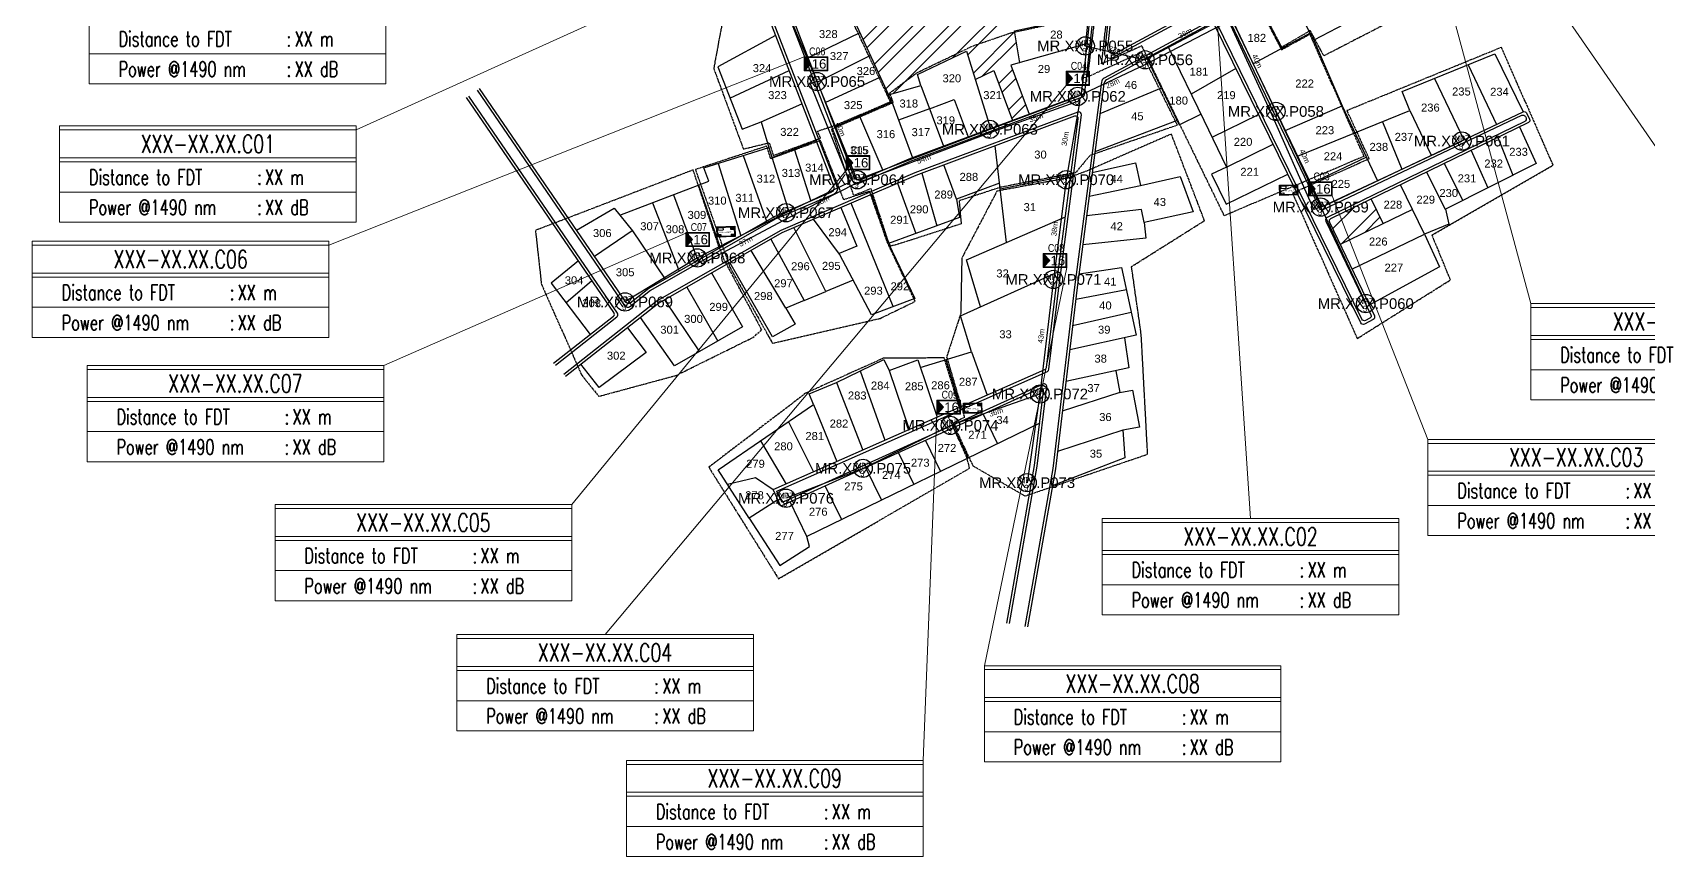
# Model space of a CAD drawing. Header units: metres. Extents: x 3071 to 12757, y 289 to 1488.
# Drawn here: x 3071 to 3677, y 289 to 598 of the extents above; entities that cross this region are included whole.
import ezdxf
from ezdxf.enums import TextEntityAlignment as Align

# ---------------------------------------------------------------- set-up
doc = ezdxf.new("R2010")
doc.units = ezdxf.units.M
doc.linetypes.add('PHANTOM2', pattern=[1.25, 0.625, -0.125, 0.125, -0.125, 0.125, -0.125])
for name, color, linetype in [('Base Map', 251, 'Continuous'), ('Home Number', 6, 'Continuous'), ('LABEL CABLE', 200, 'Continuous'), ('NEW POLE 7M 2.5INCH', 200, 'Continuous'), ('NEW POLE 7m(3 inches)', 4, 'Continuous')]:
    doc.layers.add(name, color=color, linetype=linetype)
for name, color, linetype, lineweight in [('FAT', 30, 'Continuous', 18), ('FAT AREA', 134, 'PHANTOM2', 25), ('FAT_Info', 5, 'Continuous', 9), ('FO 24 CORE', 3, 'Continuous', 30), ('SLING WIRE', 4, 'Continuous', 30), ('SPAN KU', 161, 'Continuous', 5)]:
    doc.layers.add(name, color=color, linetype=linetype, lineweight=lineweight)
doc.styles.add('Mark', font='arial.ttf', dxfattribs={"width": 0.8, "height": 2.5})
doc.styles.add('PDF Arial', font='arial.ttf')
doc.styles.add('ROMANS', font='romans.shx', dxfattribs={"width": 1.2})
doc.styles.get("Standard").update_dxf_attribs({"font": 'arial.ttf'})
doc.styles.add('Title Block 3', font='dgn003.shx')
doc.styles.add('Title Block v21 - Default$0$Standard', font='arial.ttf')
doc.styles.add('Title Block v21 - Default$0$Styledgn001', font='dgn001.shx')
doc.dimstyles.new('emr standard', dxfattribs={"dimtxt": 2, "dimasz": 0, "dimexe": 1.25, "dimexo": 0.0625, "dimtad": 1, "dimdec": 0, "dimtxsty": 'PDF Arial', "dimblk": 'ARCHTICK', "dimcen": 0, "dimse1": 1, "dimse2": 1, "dimsd1": 1, "dimsd2": 1, "dimclrt": 256, "dimadec": 0, "dimazin": 0, "dimtfac": 1, "dimtdec": 0, "dimtmove": 2, "dimatfit": 3, "dimfxl": 1, "dimfxlon": 1, "dimtzin": 0, "dimarcsym": 0})
pattern_1 = [(45, (3541.867, 755.477), (-6.7352, 6.7352), []), (45, (3546.357, 755.477), (-6.7352, 6.7352), [])]

# ---------------------------------------------------------------- blocks, each defined once
blk = doc.blocks.new('*U30')
at = {"color": 0, "linetype": 'ByBlock', "lineweight": -2}
blk.add_circle((0, 0), 2.24, dxfattribs=at)
at = {"color": 0, "linetype": 'ByBlock', "lineweight": -2, "style": 'Title Block 3', "width": 0.799091}
for s, p in [('NP7', (0, 0.62)), ("3'", (0, -1.27))]:
    blk.add_text(s, height=1.488, dxfattribs=at).set_placement(p, align=Align.MIDDLE_CENTER)
blk = doc.blocks.new('FAT')
h = blk.add_hatch(color=2)
h.dxf.hatch_style = 1
h.paths.add_polyline_path([(-4.25, 2), (-4.25, -2), (-2.4, 0)])
for points in [[(-4.5, 2.25), (3, 2.25), (3, -2.25), (-4.5, -2.25)], [(-4.25, 2), (2.75, 2), (2.75, -2), (-4.25, -2)]]:
    blk.add_lwpolyline(points, close=True)
at = {"color": 2}
blk.add_lwpolyline([(-4.25, 2), (-4.25, -2), (-2.4, 0)], close=True, dxfattribs=at)
at = {"color": 7}
blk.add_attdef('FAT', text='', height=3, dxfattribs=at).set_placement((0.18, 0), align=Align.MIDDLE_CENTER)
blk = doc.blocks.new('*D138')
at = {"layer": 'Defpoints', "color": 0, "transparency": 16777216}
for p in [(3470.07, 637.04), (3464.51, 593.43), (3465.38, 593.34)]:
    blk.add_point(p, dxfattribs=at)
at = {"layer": 'SPAN KU', "transparency": 16777216, "insert": (3465.24, 615.46), "char_height": 2, "attachment_point": 5, "rotation": 83.87089, "style": 'PDF Arial'}
blk.add_mtext('44m', dxfattribs=at)
blk = doc.blocks.new('_ArchTick')
at = {"color": 0, "linetype": 'ByBlock', "const_width": 0.15}
blk.add_lwpolyline([(-0.5, -0.5), (0.5, 0.5)], dxfattribs=at)
blk = doc.blocks.new('*D139')
at = {"layer": 'Defpoints', "color": 0, "transparency": 16777216}
for p in [(3465.38, 593.34), (3487.78, 588.14), (3487.68, 587.69)]:
    blk.add_point(p, dxfattribs=at)
at = {"layer": 'SPAN KU', "transparency": 16777216, "insert": (3476.85, 591.9), "char_height": 2, "attachment_point": 5, "rotation": 346.92844, "style": 'PDF Arial'}
blk.add_mtext('23m', dxfattribs=at)
blk = doc.blocks.new('*D140')
at = {"layer": 'Defpoints', "color": 0, "transparency": 16777216}
for p in [(3519.52, 605.15), (3519.57, 605.05), (3487.78, 588.14)]:
    blk.add_point(p, dxfattribs=at)
at = {"layer": 'SPAN KU', "transparency": 16777216, "insert": (3502.85, 598.15), "char_height": 2, "attachment_point": 5, "rotation": 28.0068, "style": 'PDF Arial'}
blk.add_mtext('36m', dxfattribs=at)
blk = doc.blocks.new('*D141')
at = {"layer": 'Defpoints', "color": 0, "transparency": 16777216}
for p in [(3519.57, 605.05), (3536.87, 568.77), (3537.04, 568.86)]:
    blk.add_point(p, dxfattribs=at)
at = {"layer": 'SPAN KU', "transparency": 16777216, "insert": (3529.88, 587.7), "char_height": 2, "attachment_point": 5, "rotation": 295.49244, "style": 'PDF Arial'}
blk.add_mtext('40m', dxfattribs=at)
blk = doc.blocks.new('*D142')
at = {"layer": 'Defpoints', "color": 0, "transparency": 16777216}
for p in [(3536.87, 568.77), (3554.59, 533.32), (3553.67, 532.89)]:
    blk.add_point(p, dxfattribs=at)
at = {"layer": 'SPAN KU', "transparency": 16777216, "insert": (3547.68, 551.96), "char_height": 2, "attachment_point": 5, "rotation": 295.09444, "style": 'PDF Arial'}
blk.add_mtext('40m', dxfattribs=at)
blk = doc.blocks.new('*D143')
at = {"layer": 'Defpoints', "color": 0, "transparency": 16777216}
for p in [(3487.79, 586.29), (3462.59, 574.42), (3463.77, 571.92)]:
    blk.add_point(p, dxfattribs=at)
at = {"layer": 'SPAN KU', "transparency": 16777216, "insert": (3475.67, 579.34), "char_height": 2, "attachment_point": 5, "rotation": 25.21721, "style": 'PDF Arial'}
blk.add_mtext('28m', dxfattribs=at)
blk = doc.blocks.new('*D144')
at = {"layer": 'Defpoints', "color": 0, "transparency": 16777216}
for p in [(3463.36, 572.92), (3464.1, 570.87), (3430.13, 560.95)]:
    blk.add_point(p, dxfattribs=at)
at = {"layer": 'SPAN KU', "transparency": 16777216, "insert": (3446.93, 566.44), "char_height": 2, "attachment_point": 5, "rotation": 19.80772, "style": 'PDF Arial'}
blk.add_mtext('35m', dxfattribs=at)
blk = doc.blocks.new('*D145')
at = {"layer": 'Defpoints', "color": 0, "transparency": 16777216}
for p in [(3430.13, 560.95), (3430.87, 559), (3379.27, 541.74)]:
    blk.add_point(p, dxfattribs=at)
at = {"layer": 'SPAN KU', "transparency": 16777216, "insert": (3404.86, 550.93), "char_height": 2, "attachment_point": 5, "rotation": 20.69156, "style": 'PDF Arial'}
blk.add_mtext('54m', dxfattribs=at)
blk = doc.blocks.new('*D146')
at = {"layer": 'Defpoints', "color": 0, "transparency": 16777216}
for p in [(3379.27, 541.74), (3380.08, 540.14), (3354.27, 529.01)]:
    blk.add_point(p, dxfattribs=at)
at = {"layer": 'SPAN KU', "transparency": 16777216, "insert": (3366.84, 535.24), "char_height": 2, "attachment_point": 5, "rotation": 26.9761, "style": 'PDF Arial'}
blk.add_mtext('28m', dxfattribs=at)
blk = doc.blocks.new('*D147')
at = {"layer": 'Defpoints', "color": 0, "transparency": 16777216}
for p in [(3354.27, 529.01), (3355.16, 527.34), (3321.68, 511.62)]:
    blk.add_point(p, dxfattribs=at)
at = {"layer": 'SPAN KU', "transparency": 16777216, "insert": (3338.09, 520.1), "char_height": 2, "attachment_point": 5, "rotation": 28.08829, "style": 'PDF Arial'}
blk.add_mtext('37m', dxfattribs=at)
blk = doc.blocks.new('*D148')
at = {"layer": 'Defpoints', "color": 0, "transparency": 16777216}
for p in [(3364.61, 579.91), (3364.84, 580), (3379.91, 543.16)]:
    blk.add_point(p, dxfattribs=at)
at = {"layer": 'SPAN KU', "transparency": 16777216, "insert": (3373.67, 562.11), "char_height": 2, "attachment_point": 5, "rotation": 292.25169, "style": 'PDF Arial'}
blk.add_mtext('40m', dxfattribs=at)
blk = doc.blocks.new('*D149')
at = {"layer": 'Defpoints', "color": 0, "transparency": 16777216}
for p in [(3458.23, 543.16), (3453.16, 505.79), (3453.47, 505.75)]:
    blk.add_point(p, dxfattribs=at)
at = {"layer": 'SPAN KU', "transparency": 16777216, "insert": (3453.91, 524.71), "char_height": 2, "attachment_point": 5, "rotation": 82.75988, "style": 'PDF Arial'}
blk.add_mtext('38m', dxfattribs=at)
blk = doc.blocks.new('*D150')
at = {"layer": 'Defpoints', "color": 0, "transparency": 16777216}
for p in [(3463.36, 572.92), (3456.92, 543.39), (3458.23, 543.16)]:
    blk.add_point(p, dxfattribs=at)
at = {"layer": 'SPAN KU', "transparency": 16777216, "insert": (3457.87, 558.55), "char_height": 2, "attachment_point": 5, "rotation": 80.20239, "style": 'PDF Arial'}
blk.add_mtext('30m', dxfattribs=at)
blk = doc.blocks.new('*D151')
at = {"layer": 'Defpoints', "color": 0, "transparency": 16777216}
for p in [(3453.47, 505.75), (3447.96, 462.85), (3448.42, 462.79)]:
    blk.add_point(p, dxfattribs=at)
at = {"layer": 'SPAN KU', "transparency": 16777216, "insert": (3448.85, 484.52), "char_height": 2, "attachment_point": 5, "rotation": 83.28984, "style": 'PDF Arial'}
blk.add_mtext('43m', dxfattribs=at)
blk = doc.blocks.new('*D152')
at = {"layer": 'Defpoints', "color": 0, "transparency": 16777216}
for p in [(3448.42, 462.79), (3414.85, 451.03), (3415.72, 448.56)]:
    blk.add_point(p, dxfattribs=at)
at = {"layer": 'SPAN KU', "transparency": 16777216, "insert": (3431.96, 456), "char_height": 2, "attachment_point": 5, "rotation": 19.30597, "style": 'PDF Arial'}
blk.add_mtext('36m', dxfattribs=at)
blk = doc.blocks.new('FAT Info')
at = {"layer": 'FAT_Info'}
for p, q in [((0, 12.93), (0, -0.2)), ((40.44, 12.93), (40.44, -0.2)), ((0, 8.58), (40.44, 8.58)), ((0, 8.04), (40.44, 8.04)), ((0, 3.92), (40.44, 3.92)), ((0, -0.2), (40.44, -0.2))]:
    blk.add_line(p, q, dxfattribs=at)
for points in [[(0, 12.93), (40.44, 12.93)], [(0, 12.39), (40.44, 12.39)]]:
    blk.add_lwpolyline(points, dxfattribs=at)
at = {"layer": 'FAT_Info', "style": 'ROMANS', "width": 0.7}
for s, height, p in [(':', 2.06, (26.93, 4.91)), ('Power @1490 nm', 2.0607, (4.01, 0.79)), (':', 2.06, (26.93, 0.79))]:
    blk.add_text(s, height=height, dxfattribs=at).set_placement(p)
blk.add_attdef('FAT_SEQUENCE', text='', height=2.47, dxfattribs=at).set_placement((20.22, 10.48), align=Align.MIDDLE_CENTER)
blk.add_attdef('DISTANCE_TO', (4.01, 4.91), '', height=2.06, dxfattribs=at)
for tag, p in [('DISTANCE_TO_OLT', (28.02, 5.94)), ('LOSS_@1490NM', (28.02, 1.82))]:
    blk.add_attdef(tag, text='', height=2.06, dxfattribs=at).set_placement(p, align=Align.MIDDLE_LEFT)
blk = doc.blocks.new('LABLE CABLE')
at = {"layer": 'LABEL CABLE', "ltscale": 0.15}
for p, q in [((181.48, -74.63), (181.48, -70.78)), ((181.48, -70.78), (188.24, -70.78)), ((181.68, -74.43), (181.68, -70.98)), ((181.68, -70.98), (188.04, -70.98)), ((181.86, -71.14), (181.86, -71.99)), ((181.86, -71.14), (183.79, -71.14)), ((181.86, -71.99), (183.79, -71.99)), ((183.79, -71.14), (183.79, -71.99)), ((186.64, -71.08), (186.64, -71.78)), ((186.64, -71.08), (187.94, -71.08)), ((186.64, -71.78), (187.94, -71.78)), ((186.74, -71.18), (186.74, -71.68)), ((186.74, -71.18), (187.84, -71.18)), ((186.74, -71.68), (187.84, -71.68)), ((187.84, -71.18), (187.84, -71.68)), ((187.94, -71.08), (187.94, -71.78)), ((188.04, -70.98), (188.04, -74.43)), ((188.24, -70.78), (188.24, -74.63)), ((188.24, -74.63), (181.48, -74.63)), ((188.04, -74.43), (181.68, -74.43)), ((181.86, -73.73), (181.86, -74.23)), ((181.86, -73.73), (182.96, -73.73)), ((181.86, -74.23), (182.96, -74.23)), ((182.96, -73.73), (182.96, -74.23)), ((186.74, -73.73), (186.74, -74.23)), ((186.74, -73.73), (187.84, -73.73)), ((186.74, -74.23), (187.84, -74.23)), ((187.84, -73.73), (187.84, -74.23))]:
    blk.add_line(p, q, dxfattribs=at)
at = {"layer": 'LABEL CABLE', "attachment_point": 7, "line_spacing_factor": 0.6, "style": 'Title Block v21 - Default$0$Styledgn001'}
for s, insert, char_height in [('\\pxsm1.5;{\\W1.06772;LABEL CABLE}', (182.21, -73.16), 0.5), ('\\pxsm1.5;{\\W1.06772;MYREPUBLIC}', (186.81, -71.51), 0.1)]:
    blk.add_mtext(s, dxfattribs=dict(at, insert=insert, char_height=char_height))

msp = doc.modelspace()

# ---------------------------------------------------------------- hatches: boundary and pattern name
at = {"layer": 'Base Map'}
h = msp.add_hatch(dxfattribs=at)
h.set_pattern_fill('ANSI32', color=256)
h.set_pattern_definition(pattern_1)
h.paths.add_polyline_path([(3619.17, 711.34), (3629.95, 717.17), (3620.06, 736.23), (3613.13, 750.35), (3605.11, 746.02), (3618.6, 723.1), (3598.6, 713.02), (3590.58, 726.64), (3576.01, 718.57), (3568.44, 731.44), (3562.6, 728), (3573.57, 707.03), (3550.24, 694.83), (3542.97, 691.02), (3539.75, 697.19), (3521.61, 690.63), (3526.31, 682.64), (3514.91, 678.03), (3512.77, 682.81), (3497.36, 678.33), (3500.2, 668.55), (3505.68, 638.64), (3506.53, 635.49), (3518.71, 638.87), (3554.51, 655.11), (3553.16, 658.1), (3564.09, 663.06), (3591.72, 679.49), (3625.5, 697.18)])
h.paths.add_polyline_path([(3767.95, 800.2), (3760.97, 813.44), (3779.31, 823.1), (3773.86, 833.54), (3753.84, 821.05), (3730.43, 856.3), (3662.38, 817.83), (3649.56, 842), (3656.41, 846.52), (3653.81, 851.28), (3654.44, 851.57), (3643.36, 874.75), (3677.19, 890.93), (3689.4, 867.67), (3700.71, 872.88), (3688.62, 894.39), (3697.62, 899.19), (3710.97, 878.24), (3717.44, 882.06), (3712.47, 890.49), (3707.83, 899.01), (3731.63, 912.13), (3724.21, 924.82), (3701.21, 911.37), (3672.71, 962.54), (3694.94, 974.92), (3683.87, 993.86, 0.434563), (3682.44, 994.18), (3646.02, 969.38), (3664.66, 944.62), (3654.08, 937.02), (3635.83, 962.44), (3624.77, 954.91), (3634.88, 942.54), (3620.91, 933.5), (3627.89, 924.57), (3618.03, 918.37), (3613.26, 924.55), (3603.85, 917.28), (3599.05, 923.49), (3577.54, 909.72), (3603.07, 865.95), (3613.53, 872.05), (3622.07, 857.4), (3611.62, 851.31), (3634.97, 811.29), (3643.01, 815.98), (3649.1, 805.54), (3672.93, 744.88), (3652.54, 733.86), (3660.2, 719.68), (3690.58, 735.24), (3703.61, 714.9), (3713.1, 720.98), (3692.94, 754.34), (3702.03, 759.83), (3698.76, 765.24), (3727.75, 780.39), (3750.47, 744.91), (3776.39, 761.52), (3766.15, 781.79), (3774.99, 786.87)])
h.paths.add_polyline_path([(3539.62, 872.17), (3537.16, 877.93), (3517.39, 870.28), (3520, 863.53), (3527.81, 843.33), (3530.59, 844.4), (3534.85, 833.39), (3522.7, 826.86), (3528.29, 816.47), (3536.73, 821.01), (3540.58, 813.84), (3563.4, 826.06)])
h.paths.add_polyline_path([(3587, 798.33), (3574.6, 789.34), (3580.05, 780.01), (3571.23, 774.85), (3573.67, 770.69), (3563.11, 766.43), (3557.44, 773.45), (3528.38, 754.92), (3523.17, 753.09), (3528.54, 739.27), (3578.11, 770.87), (3595.3, 782.42)])
h.paths.add_polyline_path([(3472.89, 656.87), (3452.04, 656.69), (3450.36, 698.71), (3388.96, 657.24), (3392, 652.74), (3375.64, 641.69), (3367.86, 652.44), (3344.9, 635.81, 0.340639), (3344.21, 633.47), (3344.98, 631.48), (3354.82, 636.13), (3359.17, 626.93), (3348.36, 622.75), (3350.81, 616.41), (3368.62, 624.96), (3391.69, 574.96), (3403.78, 578.47), (3402.56, 582.68), (3420.91, 591.34), (3424.17, 580.81), (3431.13, 584.16), (3438.13, 565.41), (3444.32, 567.72), (3437.47, 586.08), (3440.9, 587.05), (3438.86, 598.99), (3436.13, 614.99), (3441.99, 615.99), (3440.63, 627.19), (3470.32, 632.85)])
h = msp.add_hatch(dxfattribs=at)
h.set_pattern_fill('ANSI32', color=256)
h.set_pattern_definition(pattern_1)
h.paths.add_polyline_path([(3572.58, 535.93), (3557.38, 528.54, 0.412958), (3556.91, 527.21), (3560.9, 518.92), (3577.03, 526.67)])

# ---------------------------------------------------------------- linework, layer by layer
for points in [[(3810.79, 776.19), (3688.35, 697.76), (3624.81, 663.5), (3518.86, 606.28, 0.400483), (3518.43, 604.96), (3553.26, 532.5, 0.412565), (3554.59, 532.03), (3629.09, 567.32, -0.407935), (3630.41, 566.86), (3630.65, 566.39, -0.417604), (3630.19, 565.04), (3556.05, 529.01, 0.412958), (3555.58, 527.68), (3572.48, 492.53, -0.400707), (3572.05, 491.21), (3570.49, 490.37, -0.425554), (3569.12, 490.81), (3514.3, 602.63, 0.425782), (3512.92, 603.07), (3472.49, 581.24, 0.240844), (3471.46, 579.74), (3461.39, 502.86), (3453.2, 434.91), (3442.75, 375.65)], [(3812.1, 775.84), (3688.86, 696.9), (3625.29, 662.62), (3520.17, 605.85, 0.400483), (3519.75, 604.54), (3553.73, 533.83, 0.412565), (3555.06, 533.36), (3629.55, 568.64, -0.407935), (3630.87, 568.19), (3632, 565.93, -0.417604), (3631.54, 564.58), (3557.38, 528.54, 0.412958), (3556.91, 527.21), (3573.79, 492.1, -0.400707), (3573.36, 490.79), (3570.05, 489, -0.425554), (3568.68, 489.44), (3513.86, 601.26, 0.425782), (3512.48, 601.7), (3473.42, 580.6, 0.240844), (3472.38, 579.1), (3462.38, 502.73), (3454.19, 434.77), (3443.74, 375.48)], [(3297.58, 602.78), (3335.05, 629.92, -0.49201), (3338.09, 629.02), (3372.34, 540.36, -0.403626), (3371.26, 537.8), (3349.17, 528.33), (3302.36, 501.57), (3294.53, 495.42, -0.433331), (3293.08, 495.64), (3237.51, 576.76)], [(3298.17, 601.97), (3334.59, 628.34, -0.49201), (3337.63, 627.45), (3371.06, 540.9, -0.403626), (3369.98, 538.34), (3348.73, 529.23), (3301.8, 502.4), (3294.75, 496.87, -0.433331), (3293.31, 497.09), (3238.33, 577.33)], [(3266.09, 474.37), (3288.48, 491.95, 0.395352), (3288.69, 493.3), (3233.42, 573.97)], [(3266.76, 473.63), (3289.84, 491.74, 0.395352), (3290.04, 493.09), (3234.25, 574.53)], [(3437, 376.67), (3447.42, 435.77), (3451, 465.46, 0.584884), (3449.59, 466.49), (3351.74, 422.06), (3349.77, 426.41), (3451.21, 471.26, 0.264581), (3451.79, 472.06), (3455.59, 503.59), (3463.96, 567.45, 0.565432), (3462.62, 568.52), (3401.53, 545.71), (3351.25, 524.16), (3304.96, 497.7), (3269.88, 470.16)], [(3436.01, 376.84), (3446.43, 435.92), (3449.79, 463.82, 0.584884), (3448.39, 464.85), (3351.24, 420.73), (3348.45, 426.92), (3450.28, 471.95, 0.264581), (3450.87, 472.74), (3454.6, 503.71), (3462.75, 565.94, 0.565432), (3461.41, 567), (3401.91, 544.78), (3351.7, 523.26), (3305.52, 496.87), (3270.55, 469.41)]]:
    msp.add_lwpolyline(points, format="xyb", dxfattribs=at)
for points in [[(3627.78, 765.12), (3666.2, 694, -0.414451), (3665.39, 691.29), (3622.34, 668.07), (3475.63, 588.84, -0.603771), (3472.69, 590.81), (3481.01, 668.41), (3481.66, 680.48, -0.251302), (3482.64, 682.1), (3625, 765.89, -0.424977)], [(3627.39, 763.73), (3664.85, 694.41, -0.414451), (3664.04, 691.69), (3621.87, 668.95), (3476.83, 590.62, -0.603771), (3473.89, 592.6), (3482, 668.33), (3482.63, 679.89, -0.251302), (3483.61, 681.51), (3624.62, 764.5, -0.424977)], [(3464.29, 574.11), (3399.8, 550.03), (3380.8, 541.88, -0.424706), (3378.14, 543), (3343, 633.83, -0.340639), (3343.69, 636.17), (3372.5, 657.04, 0.204364), (3373.31, 658.38), (3375.52, 674.3, -0.163447), (3376.08, 675.44), (3378.46, 677.81), (3415.77, 703.69), (3476.04, 744.07, -0.618331), (3479.15, 742.3), (3475.18, 668.88), (3465.91, 582.33), (3464.94, 574.92, -0.277602)], [(3464.02, 575.65), (3464.91, 582.44), (3474.19, 668.96), (3478.05, 740.36, 0.618331), (3474.94, 742.13), (3416.34, 702.86), (3379.1, 677.04), (3377.03, 674.97, 0.163447), (3376.46, 673.83), (3374.24, 657.82, -0.204364), (3373.44, 656.48), (3344.9, 635.81, 0.340639), (3344.21, 633.47), (3378.7, 544.33, 0.424706), (3381.36, 543.21), (3399.43, 550.96), (3463.38, 574.84, 0.277602)]]:
    msp.add_lwpolyline(points, format="xyb", close=True, dxfattribs=at)
for points in [[(3350.81, 616.41), (3368.62, 624.96), (3391.69, 574.96)], [(3568.36, 604.45), (3551.08, 595.46), (3540.08, 616.6)], [(3529.54, 610.91), (3539.03, 592.37)], [(3440.9, 587.05), (3438.86, 598.99), (3467.34, 605.08)], [(3349.28, 597.29), (3327.71, 585.49), (3336.72, 562.07), (3343.84, 564.82), (3346.82, 555.22)], [(3380.91, 598.31), (3361.46, 588.9)], [(3466.18, 594.24), (3437.47, 586.08), (3444.32, 567.72)], [(3549.67, 598.17), (3528.38, 586.58)], [(3551.08, 595.46), (3561.67, 570.84)], [(3384.84, 589.79), (3364.99, 579.76)], [(3403.78, 578.47), (3402.56, 582.68), (3420.91, 591.34), (3429.9, 562.34)], [(3488.47, 588.73), (3500.6, 563.74), (3508.75, 567.7)], [(3496.44, 593.03), (3509.85, 565.45), (3518.37, 547.92), (3512.74, 545.19), (3518.19, 533.99), (3541.32, 545.24)], [(3566.47, 560.71), (3587.14, 569.12), (3584.25, 576.23), (3618.97, 590.36), (3629.55, 568.64)], [(3332.21, 573.78), (3354.34, 584.17)], [(3424.17, 580.81), (3431.13, 584.16), (3438.13, 565.41)], [(3521.9, 584.86), (3505.08, 575.27)], [(3609, 586.3), (3619.6, 563.93)], [(3388.58, 581.68), (3367.96, 572.09)], [(3371.48, 562.99), (3392.84, 572.32), (3391.69, 574.96), (3403.78, 578.47), (3412.27, 555.75)], [(3493.91, 577.52), (3470.91, 567.85)], [(3596.37, 581.16), (3607.3, 558.1)], [(3343.84, 564.82), (3359.19, 571.62)], [(3392.84, 572.32), (3400.65, 551.41)], [(3407.02, 569.79), (3395.4, 565.45)], [(3407.02, 569.79), (3416.25, 573.24), (3421.49, 559.2)], [(3540.4, 561.57), (3561.67, 570.84), (3574.96, 542.79)], [(3380.72, 567.03), (3389.45, 546.68)], [(3499.84, 565.32), (3469.04, 553.6)], [(3512.94, 559.1), (3530.34, 567.63)], [(3576.81, 564.91), (3584.06, 547.09)], [(3587.14, 569.12), (3595.1, 552.32)], [(3347.97, 551.52), (3364.49, 557.91)], [(3545.01, 551.98), (3566.47, 560.71)], [(3628.22, 562.97), (3634.46, 549.21), (3600.47, 532.17), (3601.72, 526.49), (3592.62, 522.71), (3583.6, 541.29)], [(3620.05, 559), (3625.75, 544.84)], [(3290.88, 529.86), (3324.31, 542.57), (3322.38, 547.62), (3346.82, 555.22), (3354.17, 531.56)], [(3337.2, 552.23), (3345.91, 527.62)], [(3356.23, 554.72), (3362.47, 535.12)], [(3435.87, 519.6), (3431.66, 555.89)], [(3518.37, 547.92), (3535.81, 556.48)], [(3549.92, 541.75), (3570.77, 551.63)], [(3610.06, 554.15), (3616.38, 540.15)], [(3327.73, 549.29), (3336.25, 522.09)], [(3404.14, 545.62), (3409.81, 525.86)], [(3417.18, 535.93), (3412.41, 548.7)], [(3468.03, 545.84), (3484.18, 549.46), (3486.07, 541), (3501.02, 544.35), (3505.87, 531.14), (3487.54, 527.08), (3488.15, 521.22), (3464.48, 518.74)], [(3593.38, 546.04), (3600.36, 532.12)], [(3599.97, 549.24), (3606.91, 535.4)], [(3320.4, 541.09), (3328.52, 517.68)], [(3433.28, 541.93), (3417.18, 535.93), (3418.26, 528.96), (3391.69, 519.23), (3385.31, 537.67)], [(3395.03, 541.84), (3401.94, 522.98)], [(3433.53, 539.8), (3460.01, 545.03)], [(3466.87, 537.04), (3486.07, 541)], [(3303.21, 534.55), (3313.1, 508.86)], [(3310.99, 537.51), (3320.18, 512.91)], [(3393.35, 495.55), (3377.7, 534.41)], [(3572.58, 535.93), (3577.03, 526.67)], [(3274.67, 524.29), (3288.74, 532.5), (3295.62, 523.99), (3307.94, 505.91)], [(3391.69, 519.23), (3401.47, 498.55), (3385.22, 492.54), (3373.3, 515.28), (3363.55, 528.34)], [(3373.74, 532.71), (3379.8, 518.29), (3373.18, 515.51)], [(3426.11, 495.43), (3420.9, 513.1), (3457.94, 529.19)], [(3487.54, 527.08), (3486.45, 531.99), (3465.9, 529.65)], [(3588.11, 532), (3560.9, 518.92)], [(3281.37, 514.52), (3295.51, 524.15)], [(3378.44, 505.47), (3368.12, 501.26), (3356.18, 525.18)], [(3565.35, 509.66), (3592.62, 522.71)], [(3592.62, 522.71), (3598.17, 510.44), (3571.88, 496.08)], [(3353.1, 494.99), (3340.09, 516.63)], [(3347.51, 520.87), (3360.01, 497.88), (3368.12, 501.26)], [(3275.38, 512.72), (3265.15, 504.4), (3279.74, 485.09)], [(3360.01, 497.88), (3353.1, 494.99), (3356.66, 488.94), (3348.12, 484.18), (3332.16, 512.09)], [(3463.06, 507.91), (3478.99, 510.28), (3484.46, 484.81), (3459.57, 479.4)], [(3270.71, 497.04), (3280.4, 505.4)], [(3325.32, 508.19), (3336.95, 487.94), (3311.46, 473.3), (3298.65, 491.47)], [(3422.74, 478.59), (3418.67, 492.05), (3455.25, 508.67)], [(3307.69, 498.11), (3320.79, 478.66)], [(3315.97, 502.84), (3327.61, 482.57)], [(3480.8, 501.84), (3461.84, 498.23)], [(3482.62, 493.36), (3460.64, 488.3)], [(3293.8, 487.67), (3300.74, 478.38), (3283.14, 465.24), (3276.31, 473.94)], [(3480.09, 483.86), (3481.78, 472.56), (3458.13, 467.47)], [(3372.2, 467.1), (3389.87, 475.76), (3391.91, 471.59), (3402.57, 475.61), (3409.94, 454.11)], [(3403.54, 472.78), (3422.74, 478.59), (3428.65, 462.39)], [(3413.14, 475.69), (3418.51, 457.9)], [(3339.43, 416.27), (3327.82, 434.35), (3363.53, 458.85), (3361.88, 462.89), (3372.2, 467.1), (3382, 441.76)], [(3381.04, 471.43), (3390.28, 445.42)], [(3391.91, 471.59), (3399.36, 449.44)], [(3476.82, 471.49), (3478.4, 463.37), (3483.07, 464.28), (3485.77, 450.4), (3479.52, 449.18), (3480.27, 438.81), (3453.05, 428.31)], [(3478.4, 463.37), (3456.8, 456.41)], [(3363.53, 458.85), (3372.26, 437.45)], [(3427.13, 455.19), (3432.5, 444.16)], [(3354.13, 452.41), (3363.5, 433.58)], [(3448.36, 451.88), (3361.03, 409.36), (3354.73, 422.31)], [(3415.95, 450.12), (3421.47, 438.79)], [(3479.52, 449.18), (3454.97, 441.25)], [(3343.59, 445.17), (3353.22, 429.03)], [(3405.52, 445.38), (3411.17, 433.77)], [(3395.37, 440.77), (3401.15, 428.89)], [(3331.26, 429), (3341.82, 431.49), (3348.45, 426.92)], [(3383.07, 435.18), (3389.01, 422.98)], [(3367.85, 428.27), (3373.98, 415.67)], [(3350.15, 423.15), (3339.43, 416.27), (3350.89, 398.41), (3362.01, 405.55), (3361.03, 409.36)]]:
    msp.add_lwpolyline(points, dxfattribs=at)
at = {"layer": 'FAT AREA'}
for points in [[(3599.5, 683.17), (3611.23, 661.26), (3615.13, 656.42), (3627.48, 627.11), (3554.85, 589.61), (3549.73, 599.07), (3539.08, 592.83), (3529, 612.23), (3526.34, 618.05), (3519.17, 638.63), (3554.74, 655.12), (3553.4, 658.09), (3564.04, 662.7)], [(3348.44, 552.26), (3366.15, 558.77), (3364.97, 561.35), (3371.84, 563.64), (3392.36, 572.42), (3360.39, 640.28), (3333.73, 626.19), (3326.11, 584.89), (3337.22, 554.68), (3346.93, 557.05)], [(3569.83, 551.91), (3517.52, 529.67), (3500.65, 564.35), (3486.64, 593.33), (3471.54, 586.65), (3474.2, 610.28), (3502.17, 618.55), (3500.67, 625.35), (3509.34, 626.85), (3506.83, 635.26), (3518.57, 638.51), (3526.11, 615.45), (3529.37, 610.33), (3538.97, 591.92), (3549.55, 597.73)], [(3370.33, 562.14), (3393.44, 572.15), (3392.04, 575.67), (3402.24, 583.26), (3423.44, 593.44), (3437.98, 598.4), (3469.03, 604.96), (3466.24, 581.77), (3486.45, 590.95), (3499.86, 563.59), (3467.19, 552.25), (3461.71, 545.77), (3433.61, 540.31), (3418.12, 535.26), (3418.89, 526.59), (3394.03, 518.61), (3392.38, 518.29), (3391.71, 519.67), (3385.09, 539.8), (3378.6, 537.2)], [(3543.1, 538.12), (3567.38, 483.62), (3602.31, 505.59), (3595.39, 522.42), (3640.78, 548.64), (3621.45, 592.81), (3563.48, 569.07), (3571.81, 550.97)], [(3319.24, 546.96), (3332.17, 510.36), (3348.13, 481.82), (3388.57, 491.17), (3401.63, 497.52), (3391.35, 519.3), (3384.53, 538.8), (3374.85, 535.67), (3366.13, 557.86), (3347.49, 551.03), (3345.96, 555.76)], [(3415.82, 451.81), (3423.25, 435.91), (3442.86, 424.56), (3488.78, 440.21), (3486.38, 485.16), (3482.74, 510.59), (3510.1, 527.8), (3497.67, 560.3), (3465.95, 546.43), (3458.88, 543.79), (3432.29, 538.89), (3419.11, 513.75), (3418.73, 493.02), (3413.44, 476.69), (3420.09, 454.03)], [(3318.38, 546.82), (3259.27, 524.15), (3261.51, 503.98), (3276.65, 469.8), (3283.01, 461.92), (3311.98, 469.76), (3340.77, 483.96), (3344.12, 486.85), (3330.2, 512.84), (3328.15, 517.82)], [(3324.27, 435.32), (3350.41, 393.47), (3422.01, 434.97), (3421.05, 438.98), (3413.96, 454.56), (3418.67, 456.46), (3418.15, 458.03), (3412.51, 476.34), (3389.66, 476.19), (3360.57, 463.09)]]:
    msp.add_lwpolyline(points, close=True, dxfattribs=at)
at = {"layer": 'FAT_Info'}
for points in [[(3565.89, 719.83), (3688.84, 541.73)], [(3470.63, 687.96), (3192.07, 561.83)], [(3595, 635.77), (3632.44, 496.69)], [(3514.44, 609.15), (3527.35, 416.04)], [(3360.08, 589.26), (3181.86, 518.59)], [(3458.19, 578.53), (3285.39, 372.53)], [(3376.1, 547.18), (3272.87, 421.33)], [(3557.98, 537.06), (3593.87, 445.77)], [(3315.7, 523.07), (3202.39, 473.46)], [(3458.45, 510.22), (3427.57, 360.89)], [(3409.77, 455.18), (3404.59, 325.36)]]:
    msp.add_lwpolyline(points, dxfattribs=at)
at = {"layer": 'FO 24 CORE'}
msp.add_lwpolyline([(3470.07, 637.04), (3465.38, 593.34), (3487.78, 588.14), (3519.57, 605.05), (3536.87, 568.77), (3553.67, 532.89), (3551.05, 531.96), (3535.01, 568.56), (3519.18, 602.67), (3487.79, 586.29), (3462.59, 574.42), (3429.62, 562.06), (3379.91, 543.16), (3364.84, 580), (3362.26, 579.19), (3377.16, 542.25), (3353.2, 530.78), (3319.98, 513.82), (3321.68, 511.62), (3354.27, 529.01), (3379.27, 541.74), (3430.13, 560.95), (3463.36, 572.92), (3458.23, 543.16), (3453.47, 505.75), (3448.42, 462.79), (3414.85, 451.03)], dxfattribs=at)
at = {"layer": 'SLING WIRE'}
for points in [[(3364.84, 580), (3352.72, 608.59)], [(3553.67, 532.89), (3606.59, 557.66)], [(3553.67, 532.89), (3570.56, 496.7)], [(3319.98, 513.82), (3292.82, 497.33)], [(3448.42, 462.79), (3443.59, 429.53)], [(3414.85, 451.03), (3382.11, 434.91), (3353.22, 423.69)]]:
    msp.add_lwpolyline(points, dxfattribs=at)

# ---------------------------------------------------------------- block references
at = {"layer": 'FAT'}
ref = msp.add_blockref('FAT', (3365.38, 586.61), dxfattribs=dict(at, xscale=1.178462982756303, yscale=1.178462982756303, zscale=1.178462982756303))
ref.add_attrib('FAT', '16', dxfattribs={"layer": '0', "color": 7, "height": 3.535, "style": 'Title Block v21 - Default$0$Standard'}).set_placement((3365.59, 586.61), align=Align.MIDDLE_CENTER)
ref = msp.add_blockref('FAT', (3463.49, 581.18), dxfattribs=dict(at, xscale=1.178462982756303, yscale=1.178462982756303, zscale=1.178462982756303))
ref.add_attrib('FAT', '16', dxfattribs={"layer": '0', "color": 7, "height": 3.535, "style": 'Title Block v21 - Default$0$Standard'}).set_placement((3463.7, 581.18), align=Align.MIDDLE_CENTER)
ref = msp.add_blockref('FAT', (3381.11, 549.54), dxfattribs=dict(at, xscale=1.178462982756303, yscale=1.178462982756303, zscale=1.178462982756303))
ref.add_attrib('FAT', '16', dxfattribs={"layer": '0', "color": 7, "height": 3.535, "style": 'Title Block v21 - Default$0$Standard'}).set_placement((3381.32, 549.54), align=Align.MIDDLE_CENTER)
ref = msp.add_blockref('FAT', (3554.45, 539.71), dxfattribs=dict(at, xscale=1.178462982756303, yscale=1.178462982756303, zscale=1.178462982756303))
ref.add_attrib('FAT', '16', dxfattribs={"layer": '0', "color": 7, "height": 3.535, "style": 'Title Block v21 - Default$0$Standard'}).set_placement((3554.65, 539.71), align=Align.MIDDLE_CENTER)
ref = msp.add_blockref('FAT', (3321, 520.71), dxfattribs=dict(at, xscale=1.178462982756303, yscale=1.178462982756303, zscale=1.178462982756303))
ref.add_attrib('FAT', '16', dxfattribs={"layer": '0', "color": 7, "height": 3.535, "style": 'Title Block v21 - Default$0$Standard'}).set_placement((3321.21, 520.71), align=Align.MIDDLE_CENTER)
ref = msp.add_blockref('FAT', (3454.92, 512.87), dxfattribs=dict(at, xscale=1.178462982756303, yscale=1.178462982756303, zscale=1.178462982756303))
ref.add_attrib('FAT', '16', dxfattribs={"layer": '0', "color": 7, "height": 3.535, "style": 'Title Block v21 - Default$0$Standard'}).set_placement((3455.12, 512.87), align=Align.MIDDLE_CENTER)
ref = msp.add_blockref('FAT', (3415.08, 457.84), dxfattribs=dict(at, xscale=1.178462982756303, yscale=1.178462982756303, zscale=1.178462982756303))
ref.add_attrib('FAT', '16', dxfattribs={"layer": '0', "color": 7, "height": 3.535, "style": 'Title Block v21 - Default$0$Standard'}).set_placement((3415.28, 457.84), align=Align.MIDDLE_CENTER)
at = {"layer": 'FAT_Info', "lineweight": 0, "transparency": 33554687, "xscale": 2.749715971976171, "yscale": 2.749715971976171, "zscale": 2.749715971976171}
for p, values in [((3091.98, 579.63), {'FAT_SEQUENCE': 'XXX-XX.XX.B02', 'DISTANCE_TO_OLT': 'XX m', 'LOSS_@1490NM': 'XX dB', 'DISTANCE_TO': 'Distance to FDT'}), ((3080.88, 527.77), {'FAT_SEQUENCE': 'XXX-XX.XX.C01', 'DISTANCE_TO_OLT': 'XX m', 'LOSS_@1490NM': 'XX dB', 'DISTANCE_TO': 'Distance to FDT'}), ((3070.66, 484.53), {'FAT_SEQUENCE': 'XXX-XX.XX.C06', 'DISTANCE_TO_OLT': 'XX m', 'LOSS_@1490NM': 'XX dB', 'DISTANCE_TO': 'Distance to FDT'}), ((3632.44, 461.14), {'FAT_SEQUENCE': 'XXX-XX.XX.A10', 'DISTANCE_TO_OLT': 'XX m', 'LOSS_@1490NM': 'XX dB', 'DISTANCE_TO': 'Distance to FDT'}), ((3091.2, 437.91), {'FAT_SEQUENCE': 'XXX-XX.XX.C07', 'DISTANCE_TO_OLT': 'XX m', 'LOSS_@1490NM': 'XX dB', 'DISTANCE_TO': 'Distance to FDT'}), ((3593.87, 410.22), {'FAT_SEQUENCE': 'XXX-XX.XX.C03', 'DISTANCE_TO_OLT': 'XX m', 'LOSS_@1490NM': 'XX dB', 'DISTANCE_TO': 'Distance to FDT'}), ((3161.67, 385.78), {'FAT_SEQUENCE': 'XXX-XX.XX.C05', 'DISTANCE_TO_OLT': 'XX m', 'LOSS_@1490NM': 'XX dB', 'DISTANCE_TO': 'Distance to FDT'}), ((3471.75, 380.49), {'FAT_SEQUENCE': 'XXX-XX.XX.C02', 'DISTANCE_TO_OLT': 'XX m', 'LOSS_@1490NM': 'XX dB', 'DISTANCE_TO': 'Distance to FDT'}), ((3229.79, 336.98), {'FAT_SEQUENCE': 'XXX-XX.XX.C04', 'DISTANCE_TO_OLT': 'XX m', 'LOSS_@1490NM': 'XX dB', 'DISTANCE_TO': 'Distance to FDT'}), ((3427.57, 325.34), {'FAT_SEQUENCE': 'XXX-XX.XX.C08', 'DISTANCE_TO_OLT': 'XX m', 'LOSS_@1490NM': 'XX dB', 'DISTANCE_TO': 'Distance to FDT'}), ((3293.39, 289.81), {'FAT_SEQUENCE': 'XXX-XX.XX.C09', 'DISTANCE_TO_OLT': 'XX m', 'LOSS_@1490NM': 'XX dB', 'DISTANCE_TO': 'Distance to FDT'})]:
    msp.add_blockref('FAT Info', p, dxfattribs=at).add_auto_attribs(values)
at = {"layer": 'LABEL CABLE', "rotation": 1.593821964971777}
for p in [(3354.87, 606.81), (3143.88, 591.2), (3236.4, 525.03)]:
    msp.add_blockref('LABLE CABLE', p, dxfattribs=at)
at = {"layer": 'NEW POLE 7M 2.5INCH', "xscale": 1.534809281386526, "yscale": 1.534809281386526, "zscale": 1.534809281386526}
for p in [(3606.59, 557.66), (3458.23, 543.16), (3292.82, 497.33), (3570.56, 496.7), (3382.11, 434.91), (3443.59, 429.53), (3353.22, 423.69)]:
    msp.add_blockref('*U30', p, dxfattribs=at)
at = {"layer": 'NEW POLE 7m(3 inches)', "xscale": 1.534809281386526, "yscale": 1.534809281386526, "zscale": 1.534809281386526}
for p in [(3465.38, 593.34), (3487.78, 588.14), (3364.84, 580), (3462.59, 574.42), (3536.87, 568.77), (3429.62, 562.06), (3379.91, 543.16), (3353.2, 530.78), (3553.67, 532.89), (3319.98, 513.82), (3453.47, 505.75), (3448.42, 462.79), (3414.85, 451.03)]:
    msp.add_blockref('*U30', p, dxfattribs=at)

# ---------------------------------------------------------------- texts
at = {"layer": 'FAT', "style": 'Mark', "width": 0.8}
for s, p in [('C06', (3364.91, 591.29)), ('C04', (3463.01, 585.86)), ('C05', (3380.63, 554.22)), ('C03', (3553.97, 544.39)), ('C07', (3320.52, 525.39)), ('C08', (3454.44, 517.56)), ('C09', (3414.6, 462.52))]:
    msp.add_text(s, height=2.963, dxfattribs=at).set_placement(p, align=Align.MIDDLE_CENTER)
at = {"layer": 'Home Number'}
for s, p in [('328', (3369.07, 597.79)), ('28', (3454.58, 597.61)), ('182', (3529.71, 596.37)), ('327', (3373.15, 589.55)), ('324', (3344.24, 585.02)), ('326', (3383.19, 583.96)), ('320', (3415.38, 581.2)), ('29', (3449.93, 584.7)), ('181', (3508.02, 583.69)), ('323', (3350.01, 574.9)), ('321', (3430.66, 574.89)), ('46', (3482.5, 578.71)), ('219', (3518.28, 574.88)), ('222', (3547.64, 579.25)), ('235', (3606.41, 576.25)), ('234', (3620.69, 576.16)), ('325', (3378.4, 571.15)), ('318', (3399.24, 571.75)), ('180', (3500.41, 572.86)), ('236', (3594.78, 570.22)), ('319', (3413.1, 565.44)), ('45', (3484.94, 566.97)), ('322', (3354.55, 561.1)), ('316', (3390.66, 560.25)), ('317', (3403.77, 561.01)), ('220', (3524.56, 557.37)), ('223', (3555.23, 561.74)), ('237', (3584.89, 559.24)), ('315', (3380.75, 554.22)), ('30', (3448.6, 552.59)), ('224', (3558.3, 551.96)), ('238', (3575.46, 555.48)), ('233', (3627.84, 553.63)), ('313', (3355.09, 545.72)), ('314', (3363.86, 547.7)), ('288', (3421.77, 544.23)), ('221', (3527.04, 546.13)), ('232', (3618.5, 549.24)), ('312', (3345.66, 543.55)), ('44', (3477.18, 543.45)), ('225', (3561.22, 541.6)), ('230', (3601.65, 538.17)), ('231', (3608.52, 543.66)), ('310', (3327.44, 535.33)), ('311', (3337.72, 536.37)), ('290', (3403.12, 532.05)), ('289', (3412.3, 537.61)), ('31', (3444.61, 532.88)), ('43', (3493.35, 534.81)), ('228', (3580.73, 533.82)), ('229', (3593.04, 535.7)), ('307', (3302.07, 525.72)), ('309', (3319.8, 529.96)), ('291', (3395.75, 528.15)), ('42', (3477.18, 525.73)), ('306', (3284.33, 523.16)), ('308', (3311.6, 524.59)), ('294', (3372.59, 523.49)), ('226', (3575.25, 519.97)), ('305', (3292.91, 508.46)), ('296', (3358.6, 510.71)), ('295', (3370.18, 510.86)), ('32', (3434.4, 508.01)), ('227', (3581.09, 510.2)), ('304', (3273.77, 505.44)), ('297', (3352.24, 504.33)), ('293', (3385.97, 501.54)), ('292', (3395.9, 503.19)), ('41', (3474.74, 504.92)), ('303', (3280.37, 496.86)), ('299', (3327.95, 495.48)), ('298', (3344.71, 499.53)), ('40', (3472.96, 496)), ('300', (3318.53, 490.97)), ('301', (3309.59, 486.92)), ('33', (3435.51, 485.2)), ('39', (3472.51, 486.92)), ('302', (3289.56, 477.18)), ('38', (3471.18, 476.07)), ('284', (3388.54, 465.97)), ('285', (3401.29, 465.69)), ('286', (3411.13, 466.07)), ('287', (3421.53, 467.38)), ('283', (3379.92, 462.23)), ('37', (3468.52, 465)), ('34', (3434.4, 453.04)), ('36', (3472.96, 454.15)), ('281', (3363.98, 447.02)), ('282', (3373.07, 451.7)), ('271', (3425.01, 447.52)), ('280', (3352.26, 443.18)), ('272', (3413.57, 442.55)), ('279', (3341.77, 436.63)), ('273', (3403.54, 437.03)), ('35', (3469.41, 440.42)), ('274', (3392.67, 432.44)), ('278', (3341.39, 424.82)), ('275', (3378.52, 428.13)), ('276', (3365.29, 418.64)), ('277', (3352.64, 409.56))]:
    msp.add_text(s, height=3, dxfattribs=at).set_placement(p, align=Align.MIDDLE_CENTER)
at = {"layer": 'NEW POLE 7M 2.5INCH', "style": 'PDF Arial'}
for s, p in [('MR.XXX.P061', (3606.59, 557.66)), ('MR.XXX.P070', (3458.23, 543.16)), ('MR.XXX.P069', (3292.82, 497.33)), ('MR.XXX.P060', (3570.56, 496.7)), ('MR.XXX.P075', (3382.11, 434.91)), ('MR.XXX.P073', (3443.59, 429.53)), ('MR.XXX.P076', (3353.22, 423.69))]:
    msp.add_text(s, height=4, dxfattribs=at).set_placement(p, align=Align.MIDDLE_CENTER)
at = {"layer": 'NEW POLE 7m(3 inches)', "style": 'PDF Arial'}
for s, p in [('MR.XXX.P055', (3465.38, 593.34)), ('MR.XXX.P056', (3487.78, 588.14)), ('MR.XXX.P065', (3364.84, 580)), ('MR.XXX.P062', (3462.59, 574.42)), ('MR.XXX.P058', (3536.87, 568.77)), ('MR.XXX.P063', (3429.62, 562.06)), ('MR.XXX.P064', (3379.91, 543.16)), ('MR.XXX.P059', (3553.67, 532.89)), ('MR.XXX.P067', (3353.2, 530.78)), ('MR.XXX.P068', (3319.98, 513.82)), ('MR.XXX.P071', (3453.47, 505.75)), ('MR.XXX.P072', (3448.42, 462.79)), ('MR.XXX.P074', (3414.85, 451.03))]:
    msp.add_text(s, height=4, dxfattribs=at).set_placement(p, align=Align.MIDDLE_CENTER)

# ---------------------------------------------------------------- dimensions: what is measured, and where the dimension line sits
at = {"layer": 'SPAN KU'}
for p1, p2, distance, picture, middle in [((3470.07, 637.04), (3465.38, 593.34), -0.87, '*D138', (3465.24, 615.46)), ((3487.78, 588.14), (3519.57, 605.05), 0.11, '*D140', (3502.85, 598.15)), ((3519.57, 605.05), (3536.87, 568.77), 0.2, '*D141', (3529.88, 587.7)), ((3465.38, 593.34), (3487.78, 588.14), -0.46, '*D139', (3476.85, 591.9)), ((3487.79, 586.29), (3462.59, 574.42), 2.77, '*D143', (3475.67, 579.34)), ((3379.91, 543.16), (3364.84, 580), 0.25, '*D148', (3373.67, 562.11)), ((3430.13, 560.95), (3463.36, 572.92), -2.17, '*D144', (3446.93, 566.44)), ((3463.36, 572.92), (3458.23, 543.16), -1.33, '*D150', (3457.87, 558.55)), ((3536.87, 568.77), (3553.67, 532.89), 1.02, '*D142', (3547.68, 551.96)), ((3379.27, 541.74), (3430.13, 560.95), -2.09, '*D145', (3404.86, 550.93)), ((3354.27, 529.01), (3379.27, 541.74), -1.79, '*D146', (3366.84, 535.24)), ((3458.23, 543.16), (3453.47, 505.75), -0.31, '*D149', (3453.91, 524.71)), ((3321.68, 511.62), (3354.27, 529.01), -1.89, '*D147', (3338.09, 520.1)), ((3453.47, 505.75), (3448.42, 462.79), -0.46, '*D151', (3448.85, 484.52)), ((3448.42, 462.79), (3414.85, 451.03), 2.62, '*D152', (3431.96, 456))]:
    dim = msp.add_aligned_dim(p1=p1, p2=p2, distance=distance, dimstyle='emr standard', override={"dimpost": 'm'}, dxfattribs=at)
    dim.commit()
    dim.dimension.update_dxf_attribs({"geometry": picture, "text_midpoint": middle})

doc.saveas('drawing.dxf')
